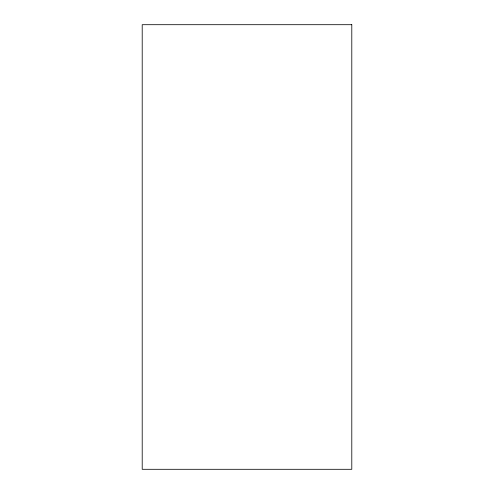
<?xml version="1.0" encoding="UTF-8"?>
<svg xmlns="http://www.w3.org/2000/svg" width="494" height="494" viewBox="0 0 494 494"><rect width="100%" height="100%" fill="white"/><g stroke="black" fill="none" stroke-linecap="round" stroke-linejoin="round"><path stroke-width="0.74" d="M351.796 24.7L142.204 24.7L142.204 469.3L351.796 469.3L351.796 24.7"/></g></svg>
